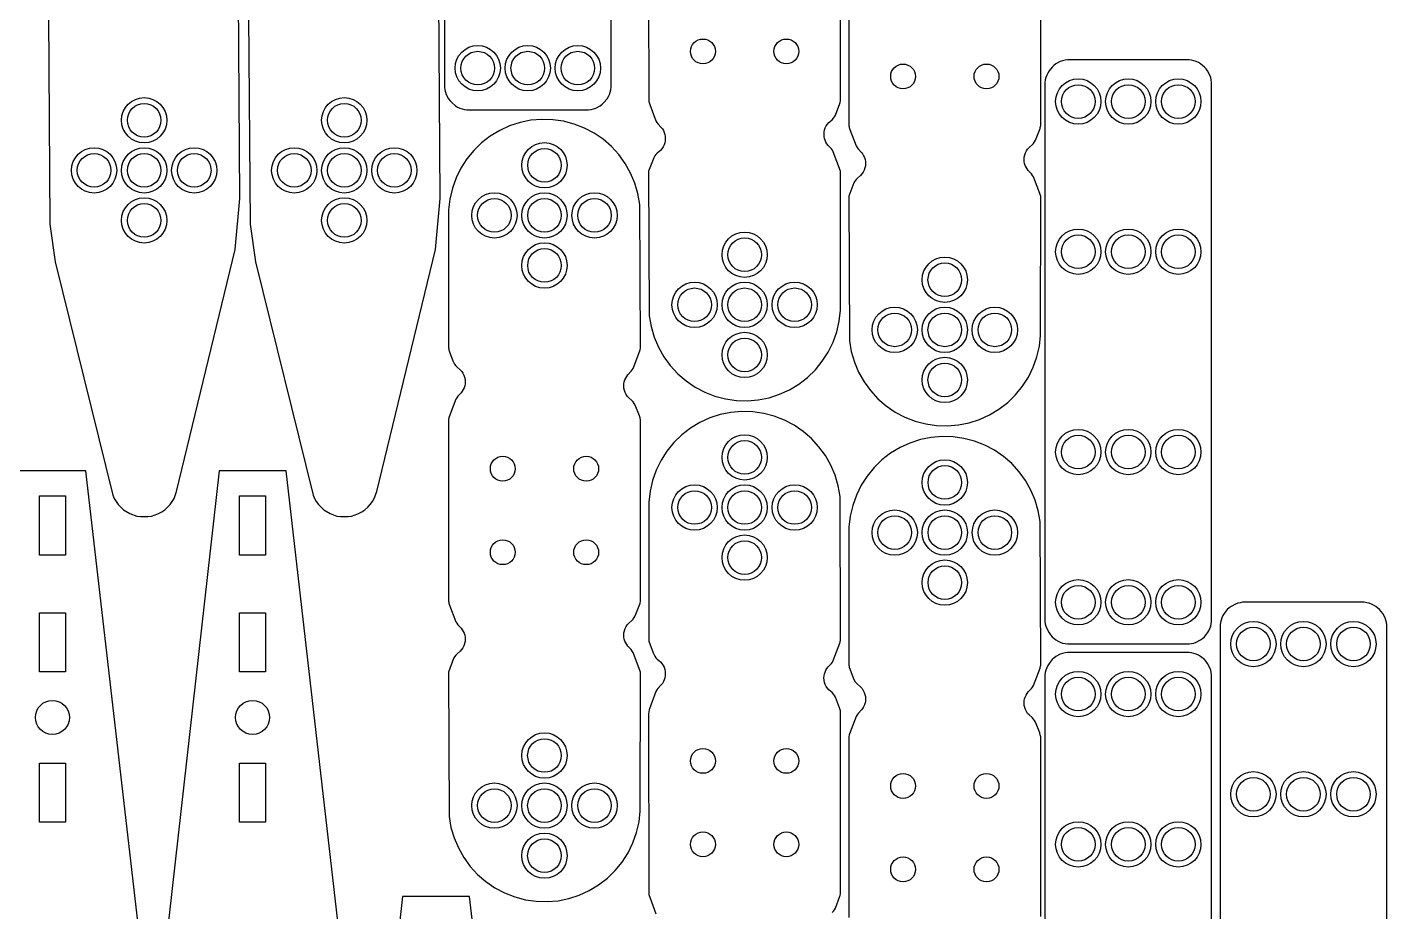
# Model space of a CAD drawing. Header units: millimetres. Extents: x -148 to 148, y -175 to 175.
# Drawn here: x -26 to 137, y 0.4 to 106.4 of the extents above; entities that cross this region are included whole.
import ezdxf

# ---------------------------------------------------------------- set-up
doc = ezdxf.new("R2010")
doc.units = ezdxf.units.MM
doc.layers.add('1', color=7, linetype='CONTINUOUS')

msp = doc.modelspace()

# ---------------------------------------------------------------- linework, layer by layer
at = {"layer": '1', "color": 0}
for p, q in [((24.004, 163.795), (24.004, 99.205)), ((43.995, 99.205), (43.995, 163.795)), ((48.489, 119.14), (48.492, 97.745)), ((71.509, 97.861), (71.506, 119.256)), ((72.489, 116.14), (72.492, 94.745)), ((95.509, 94.861), (95.506, 116.256)), ((-0.513, 85.877), (-0.675, 110.681)), ((23.486, 85.877), (23.324, 110.681)), ((-23.489, 107.816), (-23.299, 82.822)), ((0.51, 107.816), (0.7, 82.822)), ((96.497, 101.173), (96.341, 100.911)), ((96.871, 101.628), (96.497, 101.173)), ((97.083, 101.821), (96.871, 101.628)), ((97.328, 102.003), (97.083, 101.821)), ((97.847, 102.281), (97.328, 102.003)), ((98.126, 102.381), (97.847, 102.281)), ((98.412, 102.452), (98.126, 102.381)), ((98.705, 102.496), (98.412, 102.452)), ((113.288, 102.497), (98.705, 102.496)), ((113.289, 102.496), (113.288, 102.497)), ((113.295, 102.496), (113.289, 102.496)), ((113.587, 102.452), (113.295, 102.496)), ((113.873, 102.381), (113.587, 102.452)), ((114.152, 102.281), (113.873, 102.381)), ((114.411, 102.159), (114.152, 102.281)), ((114.672, 102.002), (114.411, 102.159)), ((115.128, 101.628), (114.672, 102.002)), ((115.321, 101.416), (115.128, 101.628)), ((115.503, 101.172), (115.321, 101.416)), ((115.78, 100.652), (115.503, 101.172)), ((96.047, 100.087), (96.004, 99.795)), ((96.004, 99.795), (96.004, 35.205)), ((96.119, 100.374), (96.047, 100.087)), ((96.219, 100.652), (96.119, 100.374)), ((96.341, 100.911), (96.219, 100.652)), ((115.88, 100.374), (115.78, 100.652)), ((115.952, 100.087), (115.88, 100.374)), ((115.995, 99.795), (115.952, 100.087)), ((115.995, 35.205), (115.995, 99.795)), ((24.004, 99.205), (24.047, 98.913)), ((24.047, 98.913), (24.119, 98.626)), ((24.119, 98.626), (24.219, 98.348)), ((24.219, 98.348), (24.496, 97.828)), ((24.496, 97.828), (24.678, 97.584)), ((43.128, 97.372), (43.502, 97.827)), ((43.502, 97.827), (43.658, 98.089)), ((43.658, 98.089), (43.78, 98.348)), ((43.78, 98.348), (43.88, 98.626)), ((43.88, 98.626), (43.952, 98.913)), ((43.952, 98.913), (43.995, 99.205)), ((71.494, 97.619), (71.508, 97.857)), ((71.508, 97.857), (71.509, 97.861)), ((24.678, 97.584), (24.871, 97.372)), ((24.871, 97.372), (25.327, 96.998)), ((25.327, 96.998), (25.588, 96.841)), ((25.588, 96.841), (25.847, 96.719)), ((25.847, 96.719), (26.126, 96.619)), ((26.126, 96.619), (26.412, 96.548)), ((26.412, 96.548), (26.704, 96.504)), ((26.704, 96.504), (41.295, 96.504)), ((41.295, 96.504), (41.587, 96.548)), ((41.587, 96.548), (41.873, 96.619)), ((41.873, 96.619), (42.152, 96.719)), ((42.152, 96.719), (42.671, 96.997)), ((42.671, 96.997), (42.916, 97.179)), ((42.916, 97.179), (43.128, 97.372)), ((48.492, 97.745), (48.493, 97.739)), ((48.493, 97.739), (48.504, 97.619)), ((48.504, 97.619), (48.522, 97.499)), ((48.522, 97.499), (48.522, 97.496)), ((48.522, 97.496), (48.546, 97.383)), ((48.546, 97.383), (48.614, 97.162)), ((48.614, 97.162), (48.616, 97.158)), ((48.616, 97.158), (49.369, 95.173)), ((70.887, 95.868), (71.42, 97.273)), ((71.42, 97.273), (71.452, 97.385)), ((71.452, 97.389), (71.494, 97.619)), ((71.452, 97.385), (71.452, 97.389)), ((31.824, 94.583), (30.628, 94.037)), ((33.073, 94.989), (31.824, 94.583)), ((34.361, 95.25), (33.073, 94.989)), ((35.671, 95.362), (34.361, 95.25)), ((36.984, 95.325), (35.671, 95.362)), ((38.285, 95.138), (36.984, 95.325)), ((39.556, 94.803), (38.285, 95.138)), ((40.78, 94.327), (39.556, 94.803)), ((49.369, 95.173), (49.473, 94.988)), ((49.473, 94.988), (49.597, 94.816)), ((49.597, 94.816), (49.995, 94.402)), ((69.664, 94.353), (69.781, 94.587)), ((69.781, 94.587), (69.928, 94.805)), ((69.928, 94.805), (70.104, 95.003)), ((70.104, 95.002), (70.478, 95.322)), ((70.104, 95.003), (70.104, 95.002)), ((70.478, 95.322), (70.635, 95.489)), ((70.635, 95.489), (70.771, 95.671)), ((70.771, 95.671), (70.887, 95.868)), ((72.492, 94.745), (72.493, 94.739)), ((72.493, 94.739), (72.504, 94.619)), ((72.504, 94.619), (72.522, 94.499)), ((95.452, 94.389), (95.494, 94.619)), ((95.494, 94.619), (95.508, 94.857)), ((95.508, 94.857), (95.509, 94.861)), ((29.503, 93.358), (28.462, 92.556)), ((30.628, 94.037), (29.503, 93.358)), ((41.943, 93.713), (40.78, 94.327)), ((43.027, 92.972), (41.943, 93.713)), ((44.021, 92.111), (43.027, 92.972)), ((49.995, 94.402), (50.142, 94.214)), ((50.142, 94.214), (50.264, 94.009)), ((50.264, 94.009), (50.361, 93.792)), ((50.361, 93.792), (50.432, 93.563)), ((50.432, 93.563), (50.475, 93.328)), ((50.475, 93.328), (50.473, 92.806)), ((69.523, 93.317), (69.525, 93.839)), ((69.566, 93.082), (69.523, 93.317)), ((69.525, 93.839), (69.577, 94.096)), ((69.637, 92.853), (69.566, 93.082)), ((69.577, 94.096), (69.579, 94.105)), ((69.578, 94.105), (69.664, 94.353)), ((69.579, 94.105), (69.578, 94.105)), ((72.522, 94.499), (72.522, 94.496)), ((72.522, 94.496), (72.546, 94.383)), ((72.546, 94.383), (72.614, 94.162)), ((72.614, 94.162), (72.616, 94.158)), ((72.616, 94.158), (73.369, 92.173)), ((94.887, 92.868), (95.42, 94.273)), ((95.42, 94.273), (95.452, 94.385)), ((95.452, 94.385), (95.452, 94.389)), ((27.519, 91.64), (26.687, 90.623)), ((28.462, 92.556), (27.519, 91.64)), ((44.91, 91.143), (44.021, 92.111)), ((49.52, 91.322), (49.363, 91.156)), ((49.894, 91.643), (49.52, 91.322)), ((50.069, 91.838), (49.894, 91.642)), ((49.894, 91.642), (49.894, 91.643)), ((50.216, 92.055), (50.069, 91.838)), ((50.334, 92.291), (50.216, 92.055)), ((50.42, 92.54), (50.334, 92.291)), ((50.421, 92.548), (50.419, 92.54)), ((50.419, 92.54), (50.42, 92.54)), ((50.473, 92.806), (50.421, 92.548)), ((69.734, 92.635), (69.637, 92.853)), ((69.856, 92.431), (69.734, 92.635)), ((70.003, 92.242), (69.856, 92.431)), ((70.401, 91.828), (70.003, 92.242)), ((70.525, 91.656), (70.401, 91.828)), ((70.629, 91.472), (70.525, 91.656)), ((71.509, 89.146), (70.629, 91.472)), ((73.369, 92.173), (73.473, 91.988)), ((73.473, 91.988), (73.597, 91.816)), ((73.597, 91.816), (73.995, 91.402)), ((73.995, 91.402), (74.142, 91.214)), ((93.578, 91.105), (93.664, 91.353)), ((93.664, 91.353), (93.781, 91.587)), ((93.781, 91.587), (93.928, 91.805)), ((93.928, 91.805), (94.104, 92.003)), ((94.104, 92.002), (94.478, 92.322)), ((94.104, 92.003), (94.104, 92.002)), ((94.478, 92.322), (94.635, 92.489)), ((94.635, 92.489), (94.771, 92.671)), ((94.771, 92.671), (94.887, 92.868)), ((26.687, 90.623), (25.976, 89.517)), ((45.682, 90.08), (44.91, 91.143)), ((46.328, 88.935), (45.682, 90.08)), ((49.108, 90.77), (48.489, 89.146)), ((49.227, 90.974), (49.108, 90.77)), ((49.363, 91.156), (49.227, 90.974)), ((74.142, 91.214), (74.264, 91.009)), ((74.264, 91.009), (74.361, 90.792)), ((74.361, 90.792), (74.432, 90.563)), ((74.473, 89.806), (74.421, 89.548)), ((74.432, 90.563), (74.475, 90.328)), ((74.475, 90.328), (74.473, 89.806)), ((93.523, 90.317), (93.525, 90.839)), ((93.566, 90.082), (93.523, 90.317)), ((93.525, 90.839), (93.577, 91.096)), ((93.637, 89.853), (93.566, 90.082)), ((93.577, 91.096), (93.579, 91.105)), ((93.579, 91.105), (93.578, 91.105)), ((93.734, 89.635), (93.637, 89.853)), ((25.397, 88.338), (24.955, 87.1)), ((25.976, 89.517), (25.397, 88.338)), ((46.84, 87.725), (46.328, 88.935)), ((48.489, 89.146), (48.564, 71.832)), ((71.49, 72.486), (71.509, 89.146)), ((73.363, 88.156), (73.227, 87.974)), ((73.52, 88.322), (73.363, 88.156)), ((73.894, 88.643), (73.52, 88.322)), ((74.069, 88.838), (73.894, 88.642)), ((73.894, 88.642), (73.894, 88.643)), ((74.216, 89.055), (74.069, 88.838)), ((74.334, 89.291), (74.216, 89.055)), ((74.42, 89.54), (74.334, 89.291)), ((74.421, 89.548), (74.419, 89.54)), ((74.419, 89.54), (74.42, 89.54)), ((93.856, 89.431), (93.734, 89.635)), ((94.003, 89.242), (93.856, 89.431)), ((94.401, 88.828), (94.003, 89.242)), ((94.525, 88.656), (94.401, 88.828)), ((94.629, 88.472), (94.525, 88.656)), ((95.509, 86.146), (94.629, 88.472)), ((24.955, 87.1), (24.657, 85.82)), ((47.21, 86.464), (46.84, 87.725)), ((47.434, 85.169), (47.21, 86.464)), ((73.108, 87.77), (72.489, 86.146)), ((73.227, 87.974), (73.108, 87.77)), ((-1.075, 79.782), (-0.513, 85.877)), ((22.924, 79.782), (23.486, 85.877)), ((24.657, 85.82), (24.508, 84.515)), ((47.509, 68.217), (47.434, 85.169)), ((72.489, 86.146), (72.564, 68.832)), ((95.49, 69.486), (95.509, 86.146)), ((24.508, 84.515), (24.492, 68.101)), ((-23.299, 82.822), (-22.668, 78.273)), ((0.7, 82.822), (1.331, 78.273)), ((-22.668, 78.273), (-15.754, 50.338)), ((-8.109, 50.773), (-1.075, 79.782)), ((1.331, 78.273), (8.245, 50.338)), ((15.89, 50.773), (22.924, 79.782)), ((48.564, 71.832), (48.788, 70.537)), ((71.341, 71.181), (71.49, 72.486)), ((48.788, 70.537), (49.158, 69.276)), ((71.043, 69.901), (71.341, 71.181)), ((49.158, 69.276), (49.67, 68.066)), ((70.022, 67.484), (70.601, 68.663)), ((70.601, 68.663), (71.043, 69.901)), ((72.564, 68.832), (72.788, 67.537)), ((95.341, 68.181), (95.49, 69.486)), ((24.492, 68.101), (24.493, 68.095)), ((24.493, 68.095), (24.504, 67.976)), ((24.504, 67.976), (24.522, 67.856)), ((24.522, 67.856), (24.522, 67.853)), ((24.522, 67.853), (24.546, 67.74)), ((24.546, 67.74), (24.614, 67.519)), ((24.614, 67.519), (24.616, 67.515)), ((24.616, 67.515), (25.02, 66.434)), ((46.629, 65.529), (47.417, 67.622)), ((47.417, 67.622), (47.419, 67.626)), ((47.419, 67.626), (47.452, 67.741)), ((47.452, 67.746), (47.494, 67.976)), ((47.452, 67.741), (47.452, 67.746)), ((47.494, 67.976), (47.508, 68.213)), ((47.508, 68.213), (47.509, 68.217)), ((49.67, 68.066), (50.316, 66.921)), ((50.316, 66.921), (51.088, 65.858)), ((69.311, 66.378), (70.022, 67.484)), ((72.788, 67.537), (73.158, 66.276)), ((94.601, 65.663), (95.043, 66.901)), ((95.043, 66.901), (95.341, 68.181)), ((25.02, 66.434), (25.226, 66.028)), ((25.226, 66.028), (25.363, 65.845)), ((25.363, 65.845), (25.52, 65.679)), ((25.52, 65.679), (25.895, 65.358)), ((25.895, 65.358), (26.07, 65.162)), ((46.401, 65.173), (46.525, 65.345)), ((46.525, 65.345), (46.629, 65.529)), ((51.088, 65.858), (51.977, 64.89)), ((67.536, 64.445), (68.479, 65.361)), ((68.479, 65.361), (69.311, 66.378)), ((73.158, 66.276), (73.67, 65.066)), ((94.022, 64.484), (94.601, 65.663)), ((26.07, 65.162), (26.217, 64.944)), ((26.217, 64.944), (26.334, 64.71)), ((26.334, 64.71), (26.42, 64.461)), ((26.42, 64.461), (26.419, 64.461)), ((26.419, 64.461), (26.472, 64.202)), ((26.475, 63.672), (26.432, 63.437)), ((26.472, 64.202), (26.489, 63.902)), ((26.489, 63.902), (26.475, 63.672)), ((45.509, 63.456), (45.523, 63.684)), ((45.523, 63.684), (45.566, 63.919)), ((45.566, 63.919), (45.637, 64.148)), ((45.637, 64.148), (45.734, 64.366)), ((45.734, 64.366), (45.856, 64.57)), ((45.856, 64.57), (46.003, 64.759)), ((46.003, 64.759), (46.401, 65.173)), ((51.977, 64.89), (52.971, 64.029)), ((52.971, 64.029), (54.055, 63.288)), ((65.37, 62.964), (66.495, 63.643)), ((66.495, 63.643), (67.536, 64.445)), ((73.67, 65.066), (74.316, 63.921)), ((74.316, 63.921), (75.088, 62.858)), ((93.311, 63.378), (94.022, 64.484)), ((25.473, 62.013), (25.369, 61.828)), ((25.597, 62.185), (25.473, 62.013)), ((25.994, 62.598), (25.597, 62.185)), ((26.141, 62.786), (25.994, 62.598)), ((26.264, 62.992), (26.141, 62.786)), ((26.361, 63.209), (26.264, 62.992)), ((26.432, 63.437), (26.361, 63.209)), ((45.526, 63.155), (45.509, 63.456)), ((45.579, 62.896), (45.526, 63.155)), ((45.664, 62.648), (45.578, 62.896)), ((45.578, 62.896), (45.579, 62.896)), ((45.781, 62.414), (45.664, 62.648)), ((45.928, 62.196), (45.781, 62.414)), ((46.103, 61.999), (45.928, 62.196)), ((46.478, 61.679), (46.103, 61.999)), ((54.055, 63.288), (55.218, 62.674)), ((55.218, 62.674), (56.442, 62.198)), ((56.442, 62.198), (57.713, 61.863)), ((61.637, 61.751), (62.925, 62.012)), ((62.925, 62.012), (64.174, 62.418)), ((64.174, 62.418), (65.37, 62.964)), ((75.088, 62.858), (75.977, 61.89)), ((91.536, 61.445), (92.479, 62.361)), ((92.479, 62.361), (93.311, 63.378)), ((25.369, 61.828), (24.581, 59.736)), ((46.635, 61.512), (46.478, 61.679)), ((46.771, 61.33), (46.635, 61.512)), ((46.887, 61.132), (46.771, 61.33)), ((47.382, 59.843), (46.887, 61.132)), ((57.713, 61.863), (59.014, 61.676)), ((59.671, 60.362), (58.361, 60.25)), ((59.014, 61.676), (60.327, 61.639)), ((60.984, 60.325), (59.671, 60.362)), ((60.327, 61.639), (61.637, 61.751)), ((62.285, 60.138), (60.984, 60.325)), ((75.977, 61.89), (76.971, 61.029)), ((76.971, 61.029), (78.055, 60.288)), ((89.37, 59.964), (90.495, 60.643)), ((90.495, 60.643), (91.536, 61.445)), ((24.49, 59.144), (24.489, 59.14)), ((24.489, 59.14), (24.492, 37.745)), ((24.504, 59.382), (24.49, 59.144)), ((24.546, 59.612), (24.504, 59.382)), ((24.579, 59.732), (24.546, 59.617)), ((24.546, 59.617), (24.546, 59.612)), ((24.581, 59.736), (24.579, 59.732)), ((47.384, 59.839), (47.382, 59.843)), ((47.452, 59.618), (47.384, 59.839)), ((47.476, 59.504), (47.452, 59.618)), ((47.476, 59.501), (47.476, 59.504)), ((47.494, 59.382), (47.476, 59.501)), ((47.505, 59.262), (47.494, 59.382)), ((47.506, 59.256), (47.505, 59.262)), ((47.509, 37.861), (47.506, 59.256)), ((54.628, 59.037), (53.503, 58.358)), ((55.824, 59.583), (54.628, 59.037)), ((57.073, 59.989), (55.824, 59.583)), ((58.361, 60.25), (57.073, 59.989)), ((63.556, 59.803), (62.285, 60.138)), ((64.78, 59.327), (63.556, 59.803)), ((65.943, 58.713), (64.78, 59.327)), ((67.027, 57.972), (65.943, 58.713)), ((78.055, 60.288), (79.218, 59.674)), ((79.218, 59.674), (80.442, 59.198)), ((80.442, 59.198), (81.713, 58.863)), ((81.713, 58.863), (83.014, 58.676)), ((84.327, 58.639), (85.637, 58.751)), ((85.637, 58.751), (86.925, 59.012)), ((86.925, 59.012), (88.174, 59.418)), ((88.174, 59.418), (89.37, 59.964)), ((52.462, 57.556), (51.519, 56.64)), ((53.503, 58.358), (52.462, 57.556)), ((68.021, 57.111), (67.027, 57.972)), ((68.91, 56.143), (68.021, 57.111)), ((82.361, 57.25), (81.073, 56.989)), ((83.671, 57.362), (82.361, 57.25)), ((83.014, 58.676), (84.327, 58.639)), ((84.984, 57.325), (83.671, 57.362)), ((86.285, 57.138), (84.984, 57.325)), ((87.556, 56.803), (86.285, 57.138)), ((50.687, 55.623), (49.976, 54.517)), ((51.519, 56.64), (50.687, 55.623)), ((69.682, 55.08), (68.91, 56.143)), ((78.628, 56.037), (77.503, 55.358)), ((79.824, 56.583), (78.628, 56.037)), ((81.073, 56.989), (79.824, 56.583)), ((88.78, 56.327), (87.556, 56.803)), ((89.943, 55.713), (88.78, 56.327)), ((91.027, 54.972), (89.943, 55.713)), ((49.976, 54.517), (49.397, 53.338)), ((70.328, 53.935), (69.682, 55.08)), ((70.84, 52.725), (70.328, 53.935)), ((76.462, 54.556), (75.519, 53.64)), ((77.503, 55.358), (76.462, 54.556)), ((92.021, 54.111), (91.027, 54.972)), ((92.91, 53.143), (92.021, 54.111)), ((-18.991, 53.264), (-27.009, 53.264)), ((-11.675, -10.318), (-18.991, 53.264)), ((-3.009, 53.264), (-10.489, -13.183)), ((5.008, 53.264), (-3.009, 53.264)), ((12.324, -10.318), (5.008, 53.264)), ((49.397, 53.338), (48.955, 52.1)), ((71.21, 51.464), (70.84, 52.725)), ((74.687, 52.623), (73.976, 51.517)), ((75.519, 53.64), (74.687, 52.623)), ((93.682, 52.08), (92.91, 53.143)), ((-8.417, 49.945), (-8.109, 50.773)), ((15.582, 49.945), (15.89, 50.773)), ((48.657, 50.82), (48.508, 49.515)), ((48.955, 52.1), (48.657, 50.82)), ((71.434, 50.169), (71.21, 51.464)), ((73.976, 51.517), (73.397, 50.338)), ((94.328, 50.935), (93.682, 52.08)), ((94.84, 49.725), (94.328, 50.935)), ((-24.565, 43.164), (-24.565, 50.244)), ((-24.565, 50.244), (-21.435, 50.244)), ((-21.435, 50.244), (-21.435, 43.164)), ((-15.754, 50.338), (-15.583, 49.944)), ((-15.583, 49.944), (-15.362, 49.561)), ((-15.362, 49.561), (-15.101, 49.203)), ((-15.101, 49.203), (-14.468, 48.586)), ((-9.189, 48.887), (-8.899, 49.204)), ((-8.899, 49.204), (-8.638, 49.561)), ((-8.638, 49.561), (-8.417, 49.945)), ((-0.565, 43.164), (-0.565, 50.244)), ((-0.565, 50.244), (2.564, 50.244)), ((2.564, 50.244), (2.564, 43.164)), ((8.245, 50.338), (8.416, 49.944)), ((8.416, 49.944), (8.637, 49.561)), ((8.637, 49.561), (8.898, 49.203)), ((8.898, 49.203), (9.531, 48.586)), ((14.81, 48.887), (15.1, 49.204)), ((15.1, 49.204), (15.361, 49.561)), ((15.361, 49.561), (15.582, 49.945)), ((48.508, 49.515), (48.492, 33.101)), ((71.509, 33.217), (71.434, 50.169)), ((72.955, 49.1), (72.657, 47.82)), ((73.397, 50.338), (72.955, 49.1)), ((95.21, 48.464), (94.84, 49.725)), ((-14.468, 48.586), (-13.716, 48.122)), ((-13.716, 48.122), (-12.88, 47.834)), ((-12.88, 47.834), (-12.442, 47.761)), ((-12.442, 47.761), (-11.558, 47.761)), ((-11.558, 47.761), (-11.121, 47.834)), ((-11.121, 47.834), (-10.682, 47.96)), ((-10.682, 47.96), (-10.285, 48.122)), ((-10.285, 48.122), (-9.884, 48.34)), ((-9.884, 48.34), (-9.521, 48.595)), ((-9.521, 48.595), (-9.189, 48.887)), ((9.531, 48.586), (10.283, 48.122)), ((10.283, 48.122), (11.119, 47.834)), ((11.119, 47.834), (11.557, 47.761)), ((11.557, 47.761), (12.441, 47.761)), ((12.441, 47.761), (12.878, 47.834)), ((12.878, 47.834), (13.317, 47.96)), ((13.317, 47.96), (13.714, 48.122)), ((13.714, 48.122), (14.115, 48.34)), ((14.115, 48.34), (14.478, 48.595)), ((14.478, 48.595), (14.81, 48.887)), ((72.657, 47.82), (72.508, 46.515)), ((95.434, 47.169), (95.21, 48.464)), ((72.508, 46.515), (72.492, 30.101)), ((95.509, 30.217), (95.434, 47.169)), ((-21.435, 43.164), (-24.565, 43.164)), ((2.564, 43.164), (-0.565, 43.164)), ((24.492, 37.745), (24.493, 37.739)), ((24.493, 37.739), (24.504, 37.619)), ((24.504, 37.619), (24.522, 37.499)), ((24.522, 37.499), (24.522, 37.496)), ((24.522, 37.496), (24.546, 37.383)), ((47.452, 37.389), (47.494, 37.619)), ((47.494, 37.619), (47.508, 37.857)), ((47.508, 37.857), (47.509, 37.861)), ((119.705, 37.496), (119.412, 37.452)), ((134.288, 37.497), (119.705, 37.496)), ((134.289, 37.496), (134.288, 37.497)), ((134.295, 37.496), (134.289, 37.496)), ((134.587, 37.452), (134.295, 37.496)), ((-24.565, 29.164), (-24.565, 36.244)), ((-24.565, 36.244), (-21.435, 36.244)), ((-21.435, 36.244), (-21.435, 29.164)), ((-0.565, 29.164), (-0.565, 36.244)), ((-0.565, 36.244), (2.564, 36.244)), ((2.564, 36.244), (2.564, 29.164)), ((24.546, 37.383), (24.614, 37.162)), ((24.614, 37.162), (24.616, 37.158)), ((24.616, 37.158), (25.369, 35.173)), ((46.771, 35.671), (46.887, 35.868)), ((46.887, 35.868), (47.42, 37.273)), ((47.42, 37.273), (47.452, 37.385)), ((47.452, 37.385), (47.452, 37.389)), ((117.341, 35.911), (117.219, 35.652)), ((117.497, 36.173), (117.341, 35.911)), ((117.871, 36.628), (117.497, 36.173)), ((118.083, 36.821), (117.871, 36.628)), ((118.328, 37.003), (118.083, 36.821)), ((118.847, 37.281), (118.328, 37.003)), ((119.126, 37.381), (118.847, 37.281)), ((119.412, 37.452), (119.126, 37.381)), ((134.873, 37.381), (134.587, 37.452)), ((135.152, 37.281), (134.873, 37.381)), ((135.411, 37.159), (135.152, 37.281)), ((135.672, 37.002), (135.411, 37.159)), ((136.128, 36.628), (135.672, 37.002)), ((136.321, 36.416), (136.128, 36.628)), ((136.503, 36.172), (136.321, 36.416)), ((136.78, 35.652), (136.503, 36.172)), ((25.369, 35.173), (25.473, 34.988)), ((25.473, 34.988), (25.597, 34.816)), ((25.597, 34.816), (25.995, 34.402)), ((25.995, 34.402), (26.142, 34.214)), ((45.578, 34.105), (45.664, 34.353)), ((45.664, 34.353), (45.781, 34.587)), ((45.781, 34.587), (45.928, 34.805)), ((45.928, 34.805), (46.104, 35.003)), ((46.104, 35.002), (46.478, 35.322)), ((46.104, 35.003), (46.104, 35.002)), ((46.478, 35.322), (46.635, 35.489)), ((46.635, 35.489), (46.771, 35.671)), ((96.004, 35.205), (96.047, 34.913)), ((96.047, 34.913), (96.119, 34.626)), ((96.119, 34.626), (96.219, 34.348)), ((96.219, 34.348), (96.496, 33.828)), ((115.658, 34.089), (115.78, 34.348)), ((115.78, 34.348), (115.88, 34.626)), ((115.88, 34.626), (115.952, 34.913)), ((115.952, 34.913), (115.995, 35.205)), ((117.047, 35.087), (117.004, 34.795)), ((117.004, 34.795), (117.004, -29.794)), ((117.119, 35.374), (117.047, 35.087)), ((117.219, 35.652), (117.119, 35.374)), ((136.88, 35.374), (136.78, 35.652)), ((136.952, 35.087), (136.88, 35.374)), ((136.995, 34.795), (136.952, 35.087)), ((136.995, -29.794), (136.995, 34.795)), ((26.142, 34.214), (26.264, 34.009)), ((26.264, 34.009), (26.361, 33.792)), ((26.361, 33.792), (26.432, 33.563)), ((26.473, 32.806), (26.421, 32.548)), ((26.432, 33.563), (26.475, 33.328)), ((26.475, 33.328), (26.473, 32.806)), ((45.523, 33.317), (45.525, 33.839)), ((45.566, 33.082), (45.523, 33.317)), ((45.525, 33.839), (45.577, 34.096)), ((45.637, 32.853), (45.566, 33.082)), ((45.577, 34.096), (45.579, 34.105)), ((45.579, 34.105), (45.578, 34.105)), ((45.734, 32.635), (45.637, 32.853)), ((45.856, 32.431), (45.734, 32.635)), ((48.492, 33.101), (48.493, 33.095)), ((48.493, 33.095), (48.504, 32.976)), ((48.504, 32.976), (48.522, 32.856)), ((48.522, 32.856), (48.522, 32.853)), ((48.522, 32.853), (48.546, 32.74)), ((48.546, 32.74), (48.614, 32.519)), ((70.629, 30.529), (71.417, 32.622)), ((71.417, 32.622), (71.419, 32.626)), ((71.419, 32.626), (71.452, 32.741)), ((71.452, 32.746), (71.494, 32.976)), ((71.452, 32.741), (71.452, 32.746)), ((71.494, 32.976), (71.508, 33.213)), ((71.508, 33.213), (71.509, 33.217)), ((96.496, 33.828), (96.678, 33.584)), ((96.678, 33.584), (96.871, 33.372)), ((96.871, 33.372), (97.327, 32.998)), ((97.327, 32.998), (97.588, 32.841)), ((97.588, 32.841), (97.847, 32.719)), ((97.847, 32.719), (98.126, 32.619)), ((98.126, 32.619), (98.412, 32.548)), ((113.587, 32.548), (113.873, 32.619)), ((113.873, 32.619), (114.152, 32.719)), ((114.152, 32.719), (114.671, 32.997)), ((114.671, 32.997), (114.916, 33.179)), ((114.916, 33.179), (115.128, 33.372)), ((115.128, 33.372), (115.502, 33.827)), ((115.502, 33.827), (115.658, 34.089)), ((25.227, 30.974), (25.108, 30.77)), ((25.363, 31.156), (25.227, 30.974)), ((25.52, 31.322), (25.363, 31.156)), ((25.894, 31.643), (25.52, 31.322)), ((26.069, 31.838), (25.894, 31.642)), ((25.894, 31.642), (25.894, 31.643)), ((26.216, 32.055), (26.069, 31.838)), ((26.334, 32.291), (26.216, 32.055)), ((26.42, 32.54), (26.334, 32.291)), ((26.421, 32.548), (26.419, 32.54)), ((26.419, 32.54), (26.42, 32.54)), ((46.003, 32.242), (45.856, 32.431)), ((46.401, 31.828), (46.003, 32.242)), ((46.525, 31.656), (46.401, 31.828)), ((46.629, 31.472), (46.525, 31.656)), ((47.509, 29.146), (46.629, 31.472)), ((48.614, 32.519), (48.616, 32.515)), ((48.616, 32.515), (49.02, 31.434)), ((49.02, 31.434), (49.226, 31.028)), ((49.226, 31.028), (49.363, 30.845)), ((97.328, 31.003), (97.083, 30.821)), ((97.847, 31.281), (97.328, 31.003)), ((98.126, 31.381), (97.847, 31.281)), ((98.412, 31.452), (98.126, 31.381)), ((98.412, 32.548), (98.704, 32.504)), ((98.705, 31.496), (98.412, 31.452)), ((98.704, 32.504), (113.295, 32.504)), ((113.288, 31.497), (98.705, 31.496)), ((113.289, 31.496), (113.288, 31.497)), ((113.295, 31.496), (113.289, 31.496)), ((113.295, 32.504), (113.587, 32.548)), ((113.587, 31.452), (113.295, 31.496)), ((113.873, 31.381), (113.587, 31.452)), ((114.152, 31.281), (113.873, 31.381)), ((114.411, 31.159), (114.152, 31.281)), ((114.672, 31.002), (114.411, 31.159)), ((115.128, 30.628), (114.672, 31.002)), ((25.108, 30.77), (24.489, 29.146)), ((49.363, 30.845), (49.52, 30.679)), ((49.52, 30.679), (49.895, 30.358)), ((49.895, 30.358), (50.07, 30.162)), ((50.07, 30.162), (50.217, 29.944)), ((50.217, 29.944), (50.334, 29.71)), ((50.334, 29.71), (50.42, 29.461)), ((50.42, 29.461), (50.419, 29.461)), ((50.419, 29.461), (50.472, 29.202)), ((69.637, 29.148), (69.734, 29.366)), ((69.734, 29.366), (69.856, 29.57)), ((69.856, 29.57), (70.003, 29.759)), ((70.003, 29.759), (70.401, 30.173)), ((70.401, 30.173), (70.525, 30.345)), ((70.525, 30.345), (70.629, 30.529)), ((72.492, 30.101), (72.493, 30.095)), ((72.493, 30.095), (72.504, 29.976)), ((72.504, 29.976), (72.522, 29.856)), ((72.522, 29.856), (72.522, 29.853)), ((72.522, 29.853), (72.546, 29.74)), ((72.546, 29.74), (72.614, 29.519)), ((72.614, 29.519), (72.616, 29.515)), ((72.616, 29.515), (73.02, 28.434)), ((94.629, 27.529), (95.417, 29.622)), ((95.417, 29.622), (95.419, 29.626)), ((95.419, 29.626), (95.452, 29.741)), ((95.452, 29.746), (95.494, 29.976)), ((95.452, 29.741), (95.452, 29.746)), ((95.494, 29.976), (95.508, 30.213)), ((95.508, 30.213), (95.509, 30.217)), ((96.119, 29.374), (96.047, 29.087)), ((96.219, 29.652), (96.119, 29.374)), ((96.341, 29.911), (96.219, 29.652)), ((96.497, 30.173), (96.341, 29.911)), ((96.871, 30.628), (96.497, 30.173)), ((97.083, 30.821), (96.871, 30.628)), ((115.321, 30.416), (115.128, 30.628)), ((115.503, 30.172), (115.321, 30.416)), ((115.78, 29.652), (115.503, 30.172)), ((115.88, 29.374), (115.78, 29.652)), ((115.952, 29.087), (115.88, 29.374)), ((-21.435, 29.164), (-24.565, 29.164)), ((2.564, 29.164), (-0.565, 29.164)), ((24.489, 29.146), (24.564, 11.832)), ((47.49, 12.486), (47.509, 29.146)), ((50.141, 27.786), (49.994, 27.598)), ((50.264, 27.992), (50.141, 27.786)), ((50.361, 28.209), (50.264, 27.992)), ((50.432, 28.437), (50.361, 28.209)), ((50.475, 28.672), (50.432, 28.437)), ((50.472, 29.202), (50.489, 28.902)), ((50.489, 28.902), (50.475, 28.672)), ((69.509, 28.456), (69.523, 28.684)), ((69.526, 28.155), (69.509, 28.456)), ((69.523, 28.684), (69.566, 28.919)), ((69.579, 27.896), (69.526, 28.155)), ((69.566, 28.919), (69.637, 29.148)), ((69.664, 27.648), (69.578, 27.896)), ((69.578, 27.896), (69.579, 27.896)), ((73.02, 28.434), (73.226, 28.028)), ((73.226, 28.028), (73.363, 27.845)), ((73.363, 27.845), (73.52, 27.679)), ((96.047, 29.087), (96.004, 28.795)), ((96.004, 28.795), (96.004, -35.794)), ((115.995, 28.795), (115.952, 29.087)), ((115.995, -35.794), (115.995, 28.795)), ((49.369, 26.828), (48.581, 24.736)), ((49.473, 27.013), (49.369, 26.828)), ((49.597, 27.185), (49.473, 27.013)), ((49.994, 27.598), (49.597, 27.185)), ((69.781, 27.414), (69.664, 27.648)), ((69.928, 27.196), (69.781, 27.414)), ((70.103, 26.999), (69.928, 27.196)), ((70.478, 26.679), (70.103, 26.999)), ((70.635, 26.512), (70.478, 26.679)), ((70.771, 26.33), (70.635, 26.512)), ((70.887, 26.132), (70.771, 26.33)), ((71.382, 24.843), (70.887, 26.132)), ((73.52, 27.679), (73.895, 27.358)), ((73.895, 27.358), (74.07, 27.162)), ((74.07, 27.162), (74.217, 26.944)), ((74.217, 26.944), (74.334, 26.71)), ((74.334, 26.71), (74.42, 26.461)), ((74.42, 26.461), (74.419, 26.461)), ((74.419, 26.461), (74.472, 26.202)), ((74.472, 26.202), (74.489, 25.902)), ((93.566, 25.919), (93.637, 26.148)), ((93.637, 26.148), (93.734, 26.366)), ((93.734, 26.366), (93.856, 26.57)), ((93.856, 26.57), (94.003, 26.759)), ((94.003, 26.759), (94.401, 27.173)), ((94.401, 27.173), (94.525, 27.345)), ((94.525, 27.345), (94.629, 27.529)), ((48.546, 24.612), (48.504, 24.382)), ((48.579, 24.732), (48.546, 24.617)), ((48.546, 24.617), (48.546, 24.612)), ((48.581, 24.736), (48.579, 24.732)), ((71.384, 24.839), (71.382, 24.843)), ((71.452, 24.618), (71.384, 24.839)), ((71.476, 24.505), (71.452, 24.618)), ((71.476, 24.502), (71.476, 24.505)), ((71.494, 24.382), (71.476, 24.502)), ((73.994, 24.598), (73.597, 24.185)), ((74.141, 24.786), (73.994, 24.598)), ((74.264, 24.992), (74.141, 24.786)), ((74.361, 25.209), (74.264, 24.992)), ((74.432, 25.437), (74.361, 25.209)), ((74.475, 25.672), (74.432, 25.437)), ((74.489, 25.902), (74.475, 25.672)), ((93.509, 25.456), (93.523, 25.684)), ((93.526, 25.155), (93.509, 25.456)), ((93.523, 25.684), (93.566, 25.919)), ((93.579, 24.896), (93.526, 25.155)), ((93.664, 24.648), (93.578, 24.896)), ((93.578, 24.896), (93.579, 24.896)), ((93.781, 24.414), (93.664, 24.648)), ((48.49, 24.144), (48.489, 24.14)), ((48.489, 24.14), (48.492, 2.745)), ((48.504, 24.382), (48.49, 24.144)), ((71.505, 24.262), (71.494, 24.382)), ((71.506, 24.256), (71.505, 24.262)), ((71.509, 2.861), (71.506, 24.256)), ((73.369, 23.828), (72.581, 21.736)), ((73.473, 24.013), (73.369, 23.828)), ((73.597, 24.185), (73.473, 24.013)), ((93.928, 24.196), (93.781, 24.414)), ((94.103, 23.999), (93.928, 24.196)), ((94.478, 23.679), (94.103, 23.999)), ((94.635, 23.512), (94.478, 23.679)), ((94.771, 23.33), (94.635, 23.512)), ((94.887, 23.132), (94.771, 23.33)), ((95.382, 21.843), (94.887, 23.132)), ((72.504, 21.382), (72.49, 21.144)), ((72.546, 21.612), (72.504, 21.382)), ((72.579, 21.732), (72.546, 21.617)), ((72.546, 21.617), (72.546, 21.612)), ((72.581, 21.736), (72.579, 21.732)), ((95.384, 21.839), (95.382, 21.843)), ((95.452, 21.618), (95.384, 21.839)), ((95.476, 21.505), (95.452, 21.618)), ((95.476, 21.502), (95.476, 21.505)), ((95.494, 21.382), (95.476, 21.502)), ((95.505, 21.262), (95.494, 21.382)), ((95.506, 21.256), (95.505, 21.262)), ((95.509, -0.138), (95.506, 21.256)), ((72.49, 21.144), (72.489, 21.14)), ((72.489, 21.14), (72.492, -0.254)), ((-24.565, 11.164), (-24.565, 18.244)), ((-24.565, 18.244), (-21.435, 18.244)), ((-21.435, 18.244), (-21.435, 11.164)), ((-0.565, 11.164), (-0.565, 18.244)), ((-0.565, 18.244), (2.564, 18.244)), ((2.564, 18.244), (2.564, 11.164)), ((24.564, 11.832), (24.788, 10.537)), ((47.341, 11.181), (47.49, 12.486)), ((-21.435, 11.164), (-24.565, 11.164)), ((2.564, 11.164), (-0.565, 11.164)), ((24.788, 10.537), (25.158, 9.276)), ((46.601, 8.663), (47.043, 9.901)), ((47.043, 9.901), (47.341, 11.181)), ((25.158, 9.276), (25.67, 8.066)), ((46.022, 7.484), (46.601, 8.663)), ((25.67, 8.066), (26.316, 6.921)), ((26.316, 6.921), (27.088, 5.858)), ((45.311, 6.378), (46.022, 7.484)), ((27.088, 5.858), (27.977, 4.89)), ((43.536, 4.445), (44.479, 5.361)), ((44.479, 5.361), (45.311, 6.378)), ((27.977, 4.89), (28.971, 4.029)), ((28.971, 4.029), (30.055, 3.288)), ((30.055, 3.288), (31.218, 2.674)), ((41.37, 2.964), (42.495, 3.643)), ((42.495, 3.643), (43.536, 4.445)), ((18.99, 2.264), (11.51, -64.183)), ((27.008, 2.264), (18.99, 2.264)), ((34.324, -61.318), (27.008, 2.264)), ((31.218, 2.674), (32.442, 2.198)), ((32.442, 2.198), (33.713, 1.863)), ((33.713, 1.863), (35.014, 1.676)), ((35.014, 1.676), (36.327, 1.639)), ((36.327, 1.639), (37.637, 1.751)), ((37.637, 1.751), (38.925, 2.012)), ((38.925, 2.012), (40.174, 2.418)), ((40.174, 2.418), (41.37, 2.964)), ((48.492, 2.745), (48.493, 2.739)), ((48.493, 2.739), (48.504, 2.619)), ((48.504, 2.619), (48.522, 2.499)), ((48.522, 2.499), (48.522, 2.496)), ((48.522, 2.496), (48.546, 2.383)), ((48.546, 2.383), (48.614, 2.162)), ((48.614, 2.162), (48.616, 2.158)), ((48.616, 2.158), (49.369, 0.173)), ((70.887, 0.868), (71.42, 2.273)), ((71.42, 2.273), (71.452, 2.385)), ((71.452, 2.389), (71.494, 2.619)), ((71.452, 2.385), (71.452, 2.389)), ((71.494, 2.619), (71.508, 2.857)), ((71.508, 2.857), (71.509, 2.861)), ((70.478, 0.322), (70.635, 0.489)), ((70.635, 0.489), (70.771, 0.671)), ((70.771, 0.671), (70.887, 0.868))]:
    msp.add_line(p, q, dxfattribs=at)
for centre, radius in [((54.998, 103.5), 1.49), ((64.998, 103.5), 1.49), ((27.999, 101.499), 2.015), ((33.999, 101.499), 2.015), ((39.999, 101.499), 2.015), ((78.998, 100.5), 1.49), ((88.998, 100.5), 1.49), ((99.999, 97.499), 2.015), ((105.999, 97.499), 2.015), ((111.999, 97.499), 2.015), ((-12, 95.254), 2.015), ((11.998, 95.254), 2.015), ((35.999, 89.857), 2.015), ((-18, 89.254), 2.015), ((-12, 89.254), 2.015), ((-6, 89.254), 2.015), ((5.998, 89.254), 2.015), ((11.998, 89.254), 2.015), ((17.998, 89.254), 2.015), ((-12, 83.254), 2.015), ((11.998, 83.254), 2.015), ((29.999, 83.857), 2.015), ((35.999, 83.857), 2.015), ((41.999, 83.857), 2.015), ((99.999, 79.499), 2.015), ((105.999, 79.499), 2.015), ((111.999, 79.499), 2.015), ((59.998, 79.143), 2.015), ((35.999, 77.857), 2.015), ((83.998, 76.143), 2.015), ((53.998, 73.143), 2.015), ((59.998, 73.143), 2.015), ((65.998, 73.143), 2.015), ((77.998, 70.143), 2.015), ((83.998, 70.143), 2.015), ((89.998, 70.143), 2.015), ((59.998, 67.143), 2.015), ((83.998, 64.143), 2.015), ((99.999, 55.499), 2.015), ((105.999, 55.499), 2.015), ((111.999, 55.499), 2.015), ((59.999, 54.857), 2.015), ((30.998, 53.5), 1.49), ((40.998, 53.5), 1.49), ((83.999, 51.857), 2.015), ((53.999, 48.857), 2.015), ((59.999, 48.857), 2.015), ((65.999, 48.857), 2.015), ((77.999, 45.857), 2.015), ((83.999, 45.857), 2.015), ((89.999, 45.857), 2.015), ((30.998, 43.5), 1.49), ((40.998, 43.5), 1.49), ((59.999, 42.857), 2.015), ((83.999, 39.857), 2.015), ((99.999, 37.499), 2.015), ((105.999, 37.499), 2.015), ((111.999, 37.499), 2.015), ((120.999, 32.499), 2.015), ((126.999, 32.499), 2.015), ((132.999, 32.499), 2.015), ((99.999, 26.499), 2.015), ((105.999, 26.499), 2.015), ((111.999, 26.499), 2.015), ((-23, 23.705), 2.04), ((0.999, 23.705), 2.04), ((35.998, 19.143), 2.015), ((54.998, 18.5), 1.49), ((64.998, 18.5), 1.49), ((78.998, 15.5), 1.49), ((88.998, 15.5), 1.49), ((120.999, 14.499), 2.015), ((126.999, 14.499), 2.015), ((132.999, 14.499), 2.015), ((29.998, 13.143), 2.015), ((35.998, 13.143), 2.015), ((41.998, 13.143), 2.015), ((54.998, 8.5), 1.49), ((64.998, 8.5), 1.49), ((99.999, 8.499), 2.015), ((105.999, 8.499), 2.015), ((111.999, 8.499), 2.015), ((35.998, 7.143), 2.015), ((78.998, 5.5), 1.49), ((88.998, 5.5), 1.49)]:
    msp.add_circle(centre, radius, dxfattribs=at)
at = {"layer": '1', "color": 1}
for centre, radius in [((27.999, 101.499), 2.715), ((27.999, 101.499), 2.015), ((33.999, 101.499), 2.715), ((33.999, 101.499), 2.015), ((39.999, 101.499), 2.715), ((39.999, 101.499), 2.015), ((99.999, 97.499), 2.715), ((99.999, 97.499), 2.015), ((105.999, 97.499), 2.715), ((105.999, 97.499), 2.015), ((111.999, 97.499), 2.715), ((111.999, 97.499), 2.015), ((-12, 95.254), 2.715), ((11.998, 95.254), 2.715), ((-12, 95.254), 2.015), ((11.998, 95.254), 2.015), ((-18, 89.253), 2.715), ((-12, 89.253), 2.715), ((-6, 89.253), 2.715), ((5.998, 89.253), 2.715), ((11.998, 89.253), 2.715), ((17.998, 89.253), 2.715), ((35.999, 89.857), 2.715), ((35.999, 89.857), 2.015), ((-18, 89.254), 2.015), ((-12, 89.254), 2.015), ((-6, 89.254), 2.015), ((5.998, 89.254), 2.015), ((11.998, 89.254), 2.015), ((17.998, 89.254), 2.015), ((29.999, 83.857), 2.715), ((35.999, 83.857), 2.715), ((41.999, 83.857), 2.715), ((-12, 83.253), 2.715), ((-12, 83.254), 2.015), ((11.998, 83.253), 2.715), ((11.998, 83.254), 2.015), ((29.999, 83.857), 2.015), ((35.999, 83.857), 2.015), ((41.999, 83.857), 2.015), ((59.999, 79.143), 2.715), ((99.999, 79.499), 2.715), ((99.999, 79.499), 2.015), ((105.999, 79.499), 2.715), ((105.999, 79.499), 2.015), ((111.999, 79.499), 2.715), ((111.999, 79.499), 2.015), ((35.999, 77.857), 2.715), ((59.998, 79.143), 2.015), ((35.999, 77.857), 2.015), ((83.999, 76.143), 2.715), ((83.998, 76.143), 2.015), ((53.998, 73.143), 2.715), ((53.998, 73.143), 2.015), ((59.999, 73.143), 2.715), ((59.998, 73.143), 2.015), ((65.998, 73.143), 2.715), ((65.998, 73.143), 2.015), ((77.998, 70.143), 2.715), ((77.998, 70.143), 2.015), ((83.999, 70.143), 2.715), ((83.998, 70.143), 2.015), ((89.998, 70.143), 2.715), ((89.998, 70.143), 2.015), ((59.999, 67.143), 2.715), ((59.998, 67.143), 2.015), ((83.999, 64.143), 2.715), ((83.998, 64.143), 2.015), ((59.999, 54.857), 2.715), ((99.999, 55.499), 2.715), ((99.999, 55.499), 2.015), ((105.999, 55.499), 2.715), ((105.999, 55.499), 2.015), ((111.999, 55.499), 2.715), ((111.999, 55.499), 2.015), ((59.999, 54.857), 2.015), ((83.999, 51.857), 2.715), ((83.999, 51.857), 2.015), ((53.999, 48.857), 2.715), ((53.999, 48.857), 2.015), ((59.999, 48.857), 2.715), ((59.999, 48.857), 2.015), ((65.999, 48.857), 2.715), ((65.999, 48.857), 2.015), ((77.999, 45.857), 2.715), ((77.999, 45.857), 2.015), ((83.999, 45.857), 2.715), ((83.999, 45.857), 2.015), ((89.999, 45.857), 2.715), ((89.999, 45.857), 2.015), ((59.999, 42.857), 2.715), ((59.999, 42.857), 2.015), ((83.999, 39.857), 2.715), ((83.999, 39.857), 2.015), ((99.999, 37.499), 2.715), ((99.999, 37.499), 2.015), ((105.999, 37.499), 2.715), ((105.999, 37.499), 2.015), ((111.999, 37.499), 2.715), ((111.999, 37.499), 2.015), ((120.999, 32.499), 2.715), ((120.999, 32.499), 2.015), ((126.999, 32.499), 2.715), ((126.999, 32.499), 2.015), ((132.999, 32.499), 2.715), ((132.999, 32.499), 2.015), ((99.999, 26.499), 2.715), ((99.999, 26.499), 2.015), ((105.999, 26.499), 2.715), ((105.999, 26.499), 2.015), ((111.999, 26.499), 2.715), ((111.999, 26.499), 2.015), ((35.999, 19.143), 2.715), ((35.998, 19.143), 2.015), ((120.999, 14.499), 2.715), ((120.999, 14.499), 2.015), ((126.999, 14.499), 2.715), ((126.999, 14.499), 2.015), ((132.999, 14.499), 2.715), ((132.999, 14.499), 2.015), ((29.998, 13.143), 2.715), ((29.998, 13.143), 2.015), ((35.999, 13.143), 2.715), ((35.998, 13.143), 2.015), ((41.998, 13.143), 2.715), ((41.998, 13.143), 2.015), ((35.999, 7.143), 2.715), ((99.999, 8.499), 2.715), ((99.999, 8.499), 2.015), ((105.999, 8.499), 2.715), ((105.999, 8.499), 2.015), ((111.999, 8.499), 2.715), ((111.999, 8.499), 2.015), ((35.998, 7.143), 2.015)]:
    msp.add_circle(centre, radius, dxfattribs=at)

doc.saveas('drawing.dxf')
